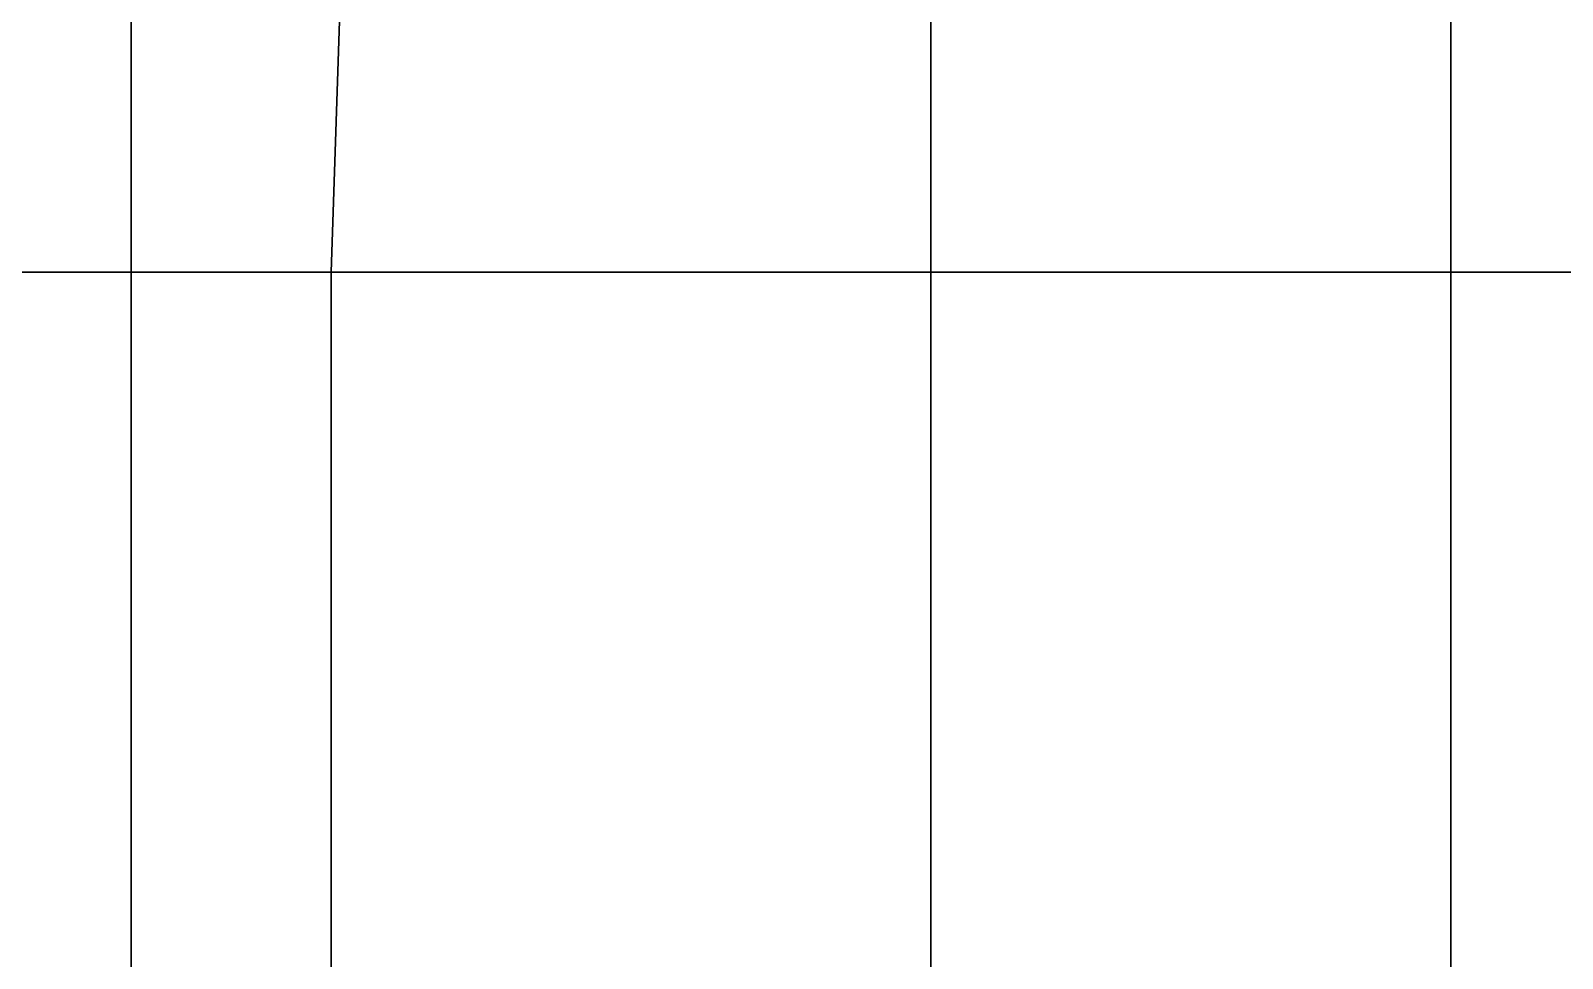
# Model space of a CAD drawing. Header units: millimetres. Extents: x -4.4 to 4.4, y -34.7 to 40.8.
# Drawn here: x -1.741 to 0.557, y 8.66 to 10.053 of the extents above; entities that cross this region are included whole.
import ezdxf

# ---------------------------------------------------------------- set-up
doc = ezdxf.new("R2010")
doc.units = ezdxf.units.MM

msp = doc.modelspace()

# ---------------------------------------------------------------- linework, layer by layer
for points in [[(-1.59, 13.31, 4.42), (-3.01, 13.31, 4.37), (-3.01, 9.69, 4.32), (-1.59, 9.69, 4.37)], [(-1.79, 13.31, -2.19), (-1.17, 13.31, -2.41), (-1.29, 9.69, -2.41), (-2.04, 9.69, -2.19)], [(-1.59, 9.69, 4.37), (1.59, 9.69, 4.37), (1.59, 13.31, 4.42), (-1.59, 13.31, 4.42)], [(-1.17, 13.31, -2.41), (-0.39, 13.31, -2.54), (-0.39, 9.69, -2.54), (-1.29, 9.69, -2.41)], [(0.39, 9.69, -2.54), (-0.39, 9.69, -2.54), (-0.39, 13.31, -2.54), (0.39, 13.31, -2.54)], [(1.29, 9.69, -2.41), (0.39, 9.69, -2.54), (0.39, 13.31, -2.54), (1.17, 13.31, -2.41)], [(-1.59, 9.69, 4.37), (-3.01, 9.69, 4.32), (-3.01, 1.88, 4.2), (-1.59, 1.88, 4.29)], [(-2.04, 9.69, -2.19), (-1.29, 9.69, -2.41), (-1.29, 1.88, -2.41), (-2.56, 1.88, -2.19)], [(-1.59, 1.88, 4.29), (1.59, 1.88, 4.29), (1.59, 9.69, 4.37), (-1.59, 9.69, 4.37)], [(-1.29, 9.69, -2.41), (-0.39, 9.69, -2.54), (-0.39, 1.88, -2.54), (-1.29, 1.88, -2.41)], [(0.39, 1.88, -2.54), (-0.39, 1.88, -2.54), (-0.39, 9.69, -2.54), (0.39, 9.69, -2.54)], [(1.29, 1.88, -2.41), (0.39, 1.88, -2.54), (0.39, 9.69, -2.54), (1.29, 9.69, -2.41)]]:
    msp.add_3dface(points)

doc.saveas('drawing.dxf')
